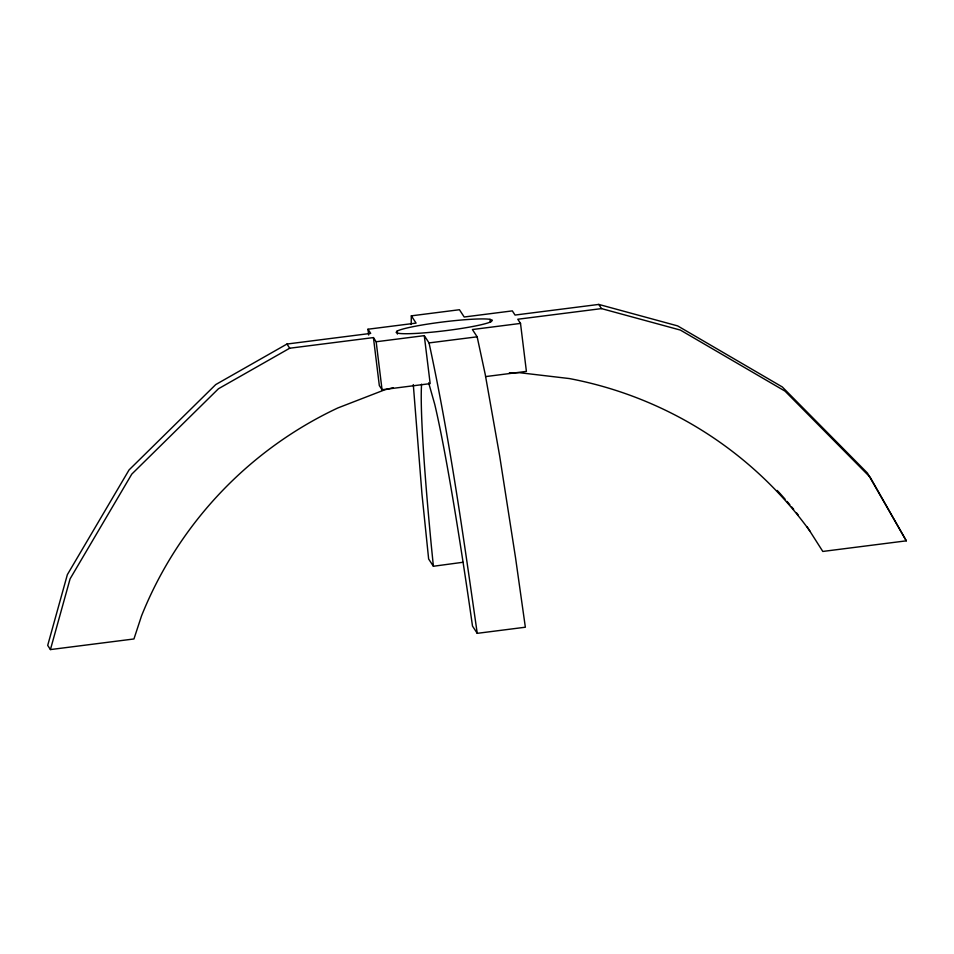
<?xml version="1.0" encoding="UTF-8"?>
<svg xmlns="http://www.w3.org/2000/svg" width="954" height="954" viewBox="0 0 954 954"><rect width="100%" height="100%" fill="white"/><g stroke="black" fill="none" stroke-linecap="round" stroke-linejoin="round"><path stroke-width="1.43" d="M411.174 324.479L411.329 315.846L459.446 309.728L464.204 317.002L512.322 310.885L515.053 315.058L598.778 304.421L677.638 325.898L782.292 386.954L867.413 473.029L906.3 540.835L822.801 551.448L807.108 526.787M393.131 387.741L384.665 389.84L337.788 407.978A388.421 386.358 -33.2 0 0 141.538 615.867L133.942 638.965L50.431 649.579L70.083 578.851L131.783 474.114L218.454 388.755L289.706 348.222L373.431 337.585L376.162 341.759L382.053 389.745L430.171 383.627L424.28 335.641L376.162 341.759M397.055 331.145L396.125 332.433L398.474 333.304A48.547 4.484 -7 0 0 446.973 330.501A48.547 4.484 -7 0 0 491.429 321.498L492.359 320.21L490.01 319.34A48.547 4.484 -7 0 0 441.511 322.142A48.547 4.484 -7 0 0 397.055 331.145L397.413 334.079M411.329 315.846L416.087 323.108L367.97 329.225L370.701 333.399L286.975 344.036L215.723 384.581L129.052 469.94L67.352 574.666L47.7 645.393L50.431 649.579M413.297 384.581L421.978 494.255L428.644 559.008L433.39 566.259L462.964 562.276M906.3 540.835L870.143 477.203L785.023 391.128L680.369 330.072L601.509 308.607L517.783 319.244L520.514 323.418L526.405 371.404L485.586 376.591M520.514 323.418L472.397 329.535L477.155 336.81L485.216 374.326L499.646 455.845L515.518 557.625L525.356 627.219L477.238 633.337L472.504 626.086L469.237 603.405A388.421 17.542 82.8 0 0 434.726 404.281L428.668 382.84M424.28 335.641L429.038 342.915L477.155 336.81M509.376 372.811L519.536 372.704L569.359 378.559A388.421 386.358 -33.2 0 1 809.839 530.973M598.778 304.421L601.509 308.607M382.053 389.745L379.322 385.571L373.431 337.585M286.975 344.036L289.706 348.222M429.038 342.915C449.811 438.864 463.322 536.208 477.238 633.337M490.01 319.34L490.368 322.273M367.97 329.225L368.685 335.045M433.39 566.259L431.291 545.366A388.421 17.542 82.8 0 1 421.573 384.176M777.212 490.451A388.421 386.358 -33.2 0 1 785.094 499.18M787.026 501.399A388.421 386.358 -33.2 0 1 789.888 504.773M791.784 507.027A388.421 386.358 -33.2 0 1 793.656 509.305M796.423 512.739A388.421 386.358 -33.2 0 1 798.259 515.053"/></g></svg>
